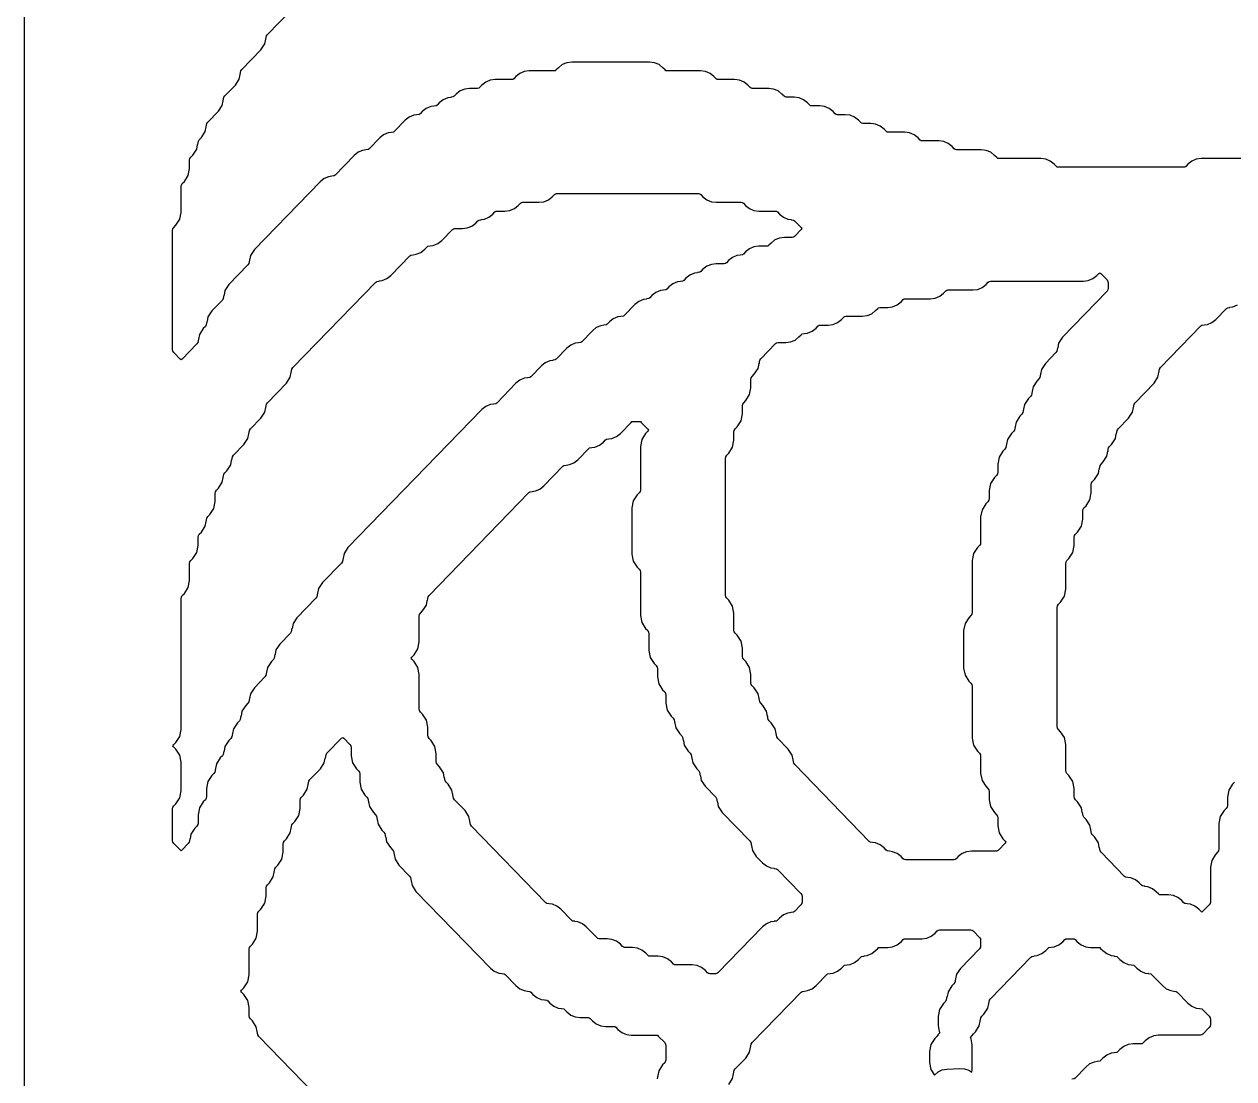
# Model space of a CAD drawing. Header units: millimetres. Extents: x 10 to 410, y 18 to 283.
# Drawn here: x 79 to 111.61, y 90.15 to 118.57 of the extents above; entities that cross this region are included whole.
import ezdxf

# ---------------------------------------------------------------- set-up
doc = ezdxf.new("R2010")
doc.units = ezdxf.units.MM
doc.layers.add('CUT', color=1, linetype='Continuous')

msp = doc.modelspace()

# ---------------------------------------------------------------- linework, layer by layer
at = {"layer": 'CUT'}
for points in [[(142.2679, 144), (129.134, 144), (129.134, 147), (121.134, 147), (121.134, 144), (100.134, 144), (100.134, 147), (92.134, 147), (92.134, 144), (79, 144), (79, 24), (92.134, 24), (92.134, 21), (100.134, 21), (100.134, 24), (121.134, 24), (121.134, 21), (129.134, 21), (129.134, 24), (142.2679, 24)], [(83.6513, 104.3355), (83.688, 104.5234), (83.688, 104.7449), (83.6967, 104.7897), (83.7216, 104.8279), (83.7761, 104.884), (83.8807, 105.0444), (83.9053, 105.1707), (83.9081, 105.1701), (83.926, 105.2623), (83.951, 105.3005), (84.0054, 105.3566), (84.11, 105.517), (84.1466, 105.7049), (84.1466, 105.9264), (84.1554, 105.9711), (84.1803, 106.0093), (84.2348, 106.0655), (84.3393, 106.2258), (84.3639, 106.3521), (84.3667, 106.3515), (84.3847, 106.4437), (84.4096, 106.4819), (84.4641, 106.5381), (84.5686, 106.6984), (84.5933, 106.8247), (84.596, 106.8241), (84.614, 106.9163), (84.6389, 106.9545), (84.9227, 107.2469), (85.0273, 107.4073), (85.0519, 107.5335), (85.0547, 107.533), (85.0727, 107.6252), (85.0976, 107.6634), (85.3814, 107.9558), (85.486, 108.1161), (85.5106, 108.2424), (85.5134, 108.2418), (85.5313, 108.334), (85.5562, 108.3722), (86.0694, 108.9009), (86.1739, 109.0613), (86.1986, 109.1875), (86.2013, 109.187), (86.2193, 109.2792), (86.2442, 109.3174), (88.4806, 111.6216), (88.5057, 111.6413), (88.5704, 111.65), (88.5701, 111.6521), (88.6535, 111.6633), (88.776, 111.7151), (88.8805, 111.7973), (89.3979, 112.3305), (89.423, 112.3502), (89.4877, 112.3589), (89.4874, 112.3609), (89.5708, 112.3721), (89.6933, 112.4239), (89.7978, 112.5062), (89.8566, 112.5668), (89.8816, 112.5865), (89.9463, 112.5952), (89.9461, 112.5972), (90.0295, 112.6084), (90.152, 112.6602), (90.2565, 112.7425), (90.5446, 113.0393), (90.5696, 113.0591), (90.6012, 113.0633), (90.815, 113.0633), (90.9468, 113.081), (91.0693, 113.1328), (91.1738, 113.2151), (91.2325, 113.2756), (91.2576, 113.2953), (91.3223, 113.304), (91.322, 113.3061), (91.4054, 113.3173), (91.5279, 113.3691), (91.6324, 113.4513), (91.6912, 113.5119), (91.7162, 113.5316), (91.7478, 113.5359), (91.9616, 113.5359), (92.0934, 113.5536), (92.2159, 113.6054), (92.3204, 113.6876), (92.3792, 113.7482), (92.4042, 113.7679), (92.4358, 113.7722), (92.8789, 113.7722), (93.0107, 113.7898), (93.1332, 113.8417), (93.2377, 113.9239), (93.2965, 113.9845), (93.3215, 114.0042), (93.3531, 114.0084), (97.1849, 114.0084), (97.2165, 114.0042), (97.2416, 113.9845), (97.3003, 113.9239), (97.4048, 113.8417), (97.5273, 113.7898), (97.6591, 113.7722), (98.3316, 113.7722), (98.3632, 113.7679), (98.3882, 113.7482), (98.447, 113.6876), (98.5515, 113.6054), (98.674, 113.5536), (98.8058, 113.5359), (99.2489, 113.5359), (99.2805, 113.5316), (99.3055, 113.5119), (99.3643, 113.4513), (99.4688, 113.3691), (99.5913, 113.3173), (99.6747, 113.3061), (99.6744, 113.304), (99.7391, 113.2953), (99.7642, 113.2756), (99.9434, 113.091), (99.963, 113.0633), (99.9434, 113.0356), (99.7642, 112.851), (99.7391, 112.8312), (99.7075, 112.827), (99.4938, 112.827), (99.3619, 112.8093), (99.2395, 112.7575), (99.135, 112.6752), (99.0762, 112.6147), (99.0511, 112.595), (99.0195, 112.5907), (98.8058, 112.5907), (98.674, 112.573), (98.5515, 112.5212), (98.447, 112.4389), (98.3882, 112.3784), (98.3632, 112.3587), (98.2985, 112.35), (98.2987, 112.3479), (98.2153, 112.3367), (98.0928, 112.2849), (97.9883, 112.2027), (97.9296, 112.1421), (97.9045, 112.1224), (97.8729, 112.1181), (97.6591, 112.1181), (97.5273, 112.1005), (97.4048, 112.0486), (97.3003, 111.9664), (97.2416, 111.9058), (97.2165, 111.8861), (97.1518, 111.8774), (97.1521, 111.8754), (97.0687, 111.8642), (96.9462, 111.8124), (96.8417, 111.7301), (96.7829, 111.6695), (96.7579, 111.6498), (96.6932, 111.6411), (96.6934, 111.6391), (96.61, 111.6279), (96.4875, 111.5761), (96.383, 111.4938), (96.3243, 111.4332), (96.2992, 111.4135), (96.2345, 111.4048), (96.2348, 111.4028), (96.1514, 111.3916), (96.0289, 111.3398), (95.9244, 111.2575), (95.8656, 111.197), (95.8406, 111.1772), (95.7758, 111.1686), (95.7761, 111.1665), (95.6927, 111.1553), (95.5702, 111.1035), (95.4657, 111.0212), (95.1776, 110.7244), (95.1526, 110.7047), (95.0879, 110.696), (95.0881, 110.6939), (95.0047, 110.6827), (94.8822, 110.6309), (94.7777, 110.5487), (94.719, 110.4881), (94.6939, 110.4684), (94.6292, 110.4597), (94.6295, 110.4576), (94.5461, 110.4464), (94.4236, 110.3946), (94.3191, 110.3124), (94.031, 110.0155), (94.0059, 109.9958), (93.9412, 109.9871), (93.9415, 109.9851), (93.8581, 109.9739), (93.7356, 109.9221), (93.6311, 109.8398), (93.343, 109.543), (93.3179, 109.5232), (93.2532, 109.5145), (93.2535, 109.5125), (93.1701, 109.5013), (93.0476, 109.4495), (92.9431, 109.3672), (92.655, 109.0704), (92.63, 109.0507), (92.5653, 109.042), (92.5655, 109.0399), (92.4821, 109.0287), (92.3596, 108.9769), (92.2551, 108.8946), (91.7377, 108.3615), (91.7127, 108.3418), (91.648, 108.3331), (91.6482, 108.3311), (91.5648, 108.3199), (91.4423, 108.2681), (91.3378, 108.1858), (87.7278, 104.4662), (87.6232, 104.3058), (87.5986, 104.1796), (87.5958, 104.1801), (87.5778, 104.0879), (87.5529, 104.0497), (87.0398, 103.521), (86.9352, 103.3607), (86.9106, 103.2344), (86.9078, 103.235), (86.8898, 103.1428), (86.8649, 103.1046), (86.3518, 102.5759), (86.2472, 102.4155), (86.2226, 102.2893), (86.2198, 102.2898), (86.2019, 102.1976), (86.1769, 102.1594), (85.8931, 101.867), (85.7886, 101.7067), (85.764, 101.5804), (85.7612, 101.5809), (85.7432, 101.4888), (85.7183, 101.4506), (85.6638, 101.3944), (85.5592, 101.2341), (85.5346, 101.1078), (85.5318, 101.1084), (85.5139, 101.0162), (85.489, 100.978), (85.2052, 100.6856), (85.1006, 100.5252), (85.076, 100.399), (85.0732, 100.3995), (85.0552, 100.3073), (85.0303, 100.2691), (84.9758, 100.213), (84.8713, 100.0527), (84.8466, 99.9264), (84.8439, 99.9269), (84.8259, 99.8348), (84.801, 99.7966), (84.7465, 99.7404), (84.6419, 99.5801), (84.6173, 99.4538), (84.6145, 99.4544), (84.5966, 99.3622), (84.5717, 99.324), (84.5172, 99.2679), (84.4126, 99.1075), (84.388, 98.9812), (84.3852, 98.9818), (84.3672, 98.8896), (84.3423, 98.8514), (84.2878, 98.7953), (84.1833, 98.6349), (84.1587, 98.5087), (84.1559, 98.5092), (84.1379, 98.417), (84.113, 98.3788), (84.0585, 98.3227), (83.954, 98.1624), (83.9173, 97.9745), (83.9173, 97.7529), (83.9086, 97.7082), (83.8837, 97.67), (83.8292, 97.6138), (83.7246, 97.4535), (83.688, 97.2656), (83.688, 97.0441), (83.6793, 96.9993), (83.6543, 96.9611), (83.5999, 96.905), (83.4953, 96.7446), (83.4707, 96.6184), (83.4679, 96.6189), (83.4499, 96.5267), (83.425, 96.4885), (83.2573, 96.3157), (83.2293, 96.2949), (83.2014, 96.3157), (83.0336, 96.4885), (83.0087, 96.5267), (83, 96.5715), (83, 97.4201), (83.0087, 97.4648), (83.0336, 97.503), (83.0881, 97.5592), (83.1927, 97.7195), (83.2293, 97.9074), (83.2293, 98.6833), (83.1927, 98.8712), (83.0881, 99.0316), (83.0269, 99.0947), (83.0073, 99.1224), (83.0269, 99.1501), (83.0881, 99.2132), (83.1927, 99.3735), (83.2293, 99.5614), (83.2293, 103.0909), (83.2381, 103.1357), (83.263, 103.1739), (83.3175, 103.23), (83.422, 103.3904), (83.4587, 103.5783), (83.4587, 104.0361), (83.4674, 104.0808), (83.4923, 104.119), (83.5468, 104.1752)], [(98.1693, 102.1594), (98.1444, 102.1976), (98.1356, 102.2424), (98.1356, 102.7002), (98.099, 102.8881), (97.9944, 103.0484), (97.9399, 103.1046), (97.915, 103.1428), (97.9063, 103.1875), (97.9063, 106.8715), (97.915, 106.9163), (97.9399, 106.9545), (97.9944, 107.0106), (98.099, 107.171), (98.1356, 107.3589), (98.1356, 107.5804), (98.1444, 107.6252), (98.1693, 107.6634), (98.2237, 107.7195), (98.3283, 107.8798), (98.3649, 108.0677), (98.3649, 108.2893), (98.3737, 108.334), (98.3986, 108.3722), (98.4531, 108.4284), (98.5576, 108.5887), (98.5943, 108.7766), (98.5943, 108.9981), (98.603, 109.0429), (98.6279, 109.0811), (98.6824, 109.1372), (98.787, 109.2976), (98.8116, 109.4238), (98.8144, 109.4233), (98.8323, 109.5154), (98.8572, 109.5536), (99.259, 109.9676), (99.2841, 109.9873), (99.3157, 109.9916), (99.5294, 109.9916), (99.6612, 110.0092), (99.7837, 110.0611), (99.8882, 110.1433), (99.947, 110.2039), (99.972, 110.2236), (100.0367, 110.2323), (100.0365, 110.2343), (100.1199, 110.2455), (100.2424, 110.2973), (100.3469, 110.3796), (100.4056, 110.4402), (100.4307, 110.4599), (100.4623, 110.4641), (100.6761, 110.4641), (100.8079, 110.4818), (100.9304, 110.5336), (101.0349, 110.6159), (101.0936, 110.6765), (101.1187, 110.6962), (101.1503, 110.7004), (101.5934, 110.7004), (101.7252, 110.7181), (101.8477, 110.7699), (101.9522, 110.8522), (102.0109, 110.9127), (102.036, 110.9325), (102.0676, 110.9367), (102.2813, 110.9367), (102.4132, 110.9544), (102.5356, 111.0062), (102.6401, 111.0885), (102.6989, 111.149), (102.724, 111.1688), (102.7556, 111.173), (103.428, 111.173), (103.5598, 111.1907), (103.6823, 111.2425), (103.7868, 111.3248), (103.8456, 111.3853), (103.8706, 111.405), (103.9022, 111.4093), (104.5746, 111.4093), (104.7064, 111.427), (104.8289, 111.4788), (104.9334, 111.5611), (104.9922, 111.6216), (105.0172, 111.6413), (105.0488, 111.6456), (107.5559, 111.6456), (107.6877, 111.6633), (107.8102, 111.7151), (107.9147, 111.7973), (107.9688, 111.8531), (107.9967, 111.8739), (108.0246, 111.8531), (108.1924, 111.6802), (108.2173, 111.642), (108.226, 111.5973), (108.226, 111.4576), (108.2173, 111.4128), (108.1924, 111.3746), (106.9913, 110.137), (106.8867, 109.9767), (106.8621, 109.8504), (106.8593, 109.851), (106.8413, 109.7588), (106.8164, 109.7206), (106.5326, 109.4282), (106.4281, 109.2678), (106.4034, 109.1416), (106.4007, 109.1421), (106.3827, 109.05), (106.3578, 109.0118), (106.3033, 108.9556), (106.1987, 108.7953), (106.1741, 108.669), (106.1713, 108.6696), (106.1534, 108.5774), (106.1284, 108.5392), (106.074, 108.483), (105.9694, 108.3227), (105.9448, 108.1964), (105.942, 108.197), (105.924, 108.1048), (105.8991, 108.0666), (105.8446, 108.0105), (105.7401, 107.8501), (105.7155, 107.7239), (105.7127, 107.7244), (105.6947, 107.6322), (105.6698, 107.594), (105.6153, 107.5379), (105.5107, 107.3775), (105.4861, 107.2513), (105.4834, 107.2518), (105.4654, 107.1597), (105.4405, 107.1215), (105.386, 107.0653), (105.2814, 106.905), (105.2448, 106.7171), (105.2448, 106.4956), (105.236, 106.4508), (105.2111, 106.4126), (105.1567, 106.3565), (105.0521, 106.1961), (105.0154, 106.0082), (105.0154, 105.7867), (105.0067, 105.7419), (104.9818, 105.7037), (104.9273, 105.6476), (104.8228, 105.4873), (104.7861, 105.2994), (104.7861, 104.6053), (104.7774, 104.5605), (104.7525, 104.5223), (104.698, 104.4662), (104.5934, 104.3058), (104.5568, 104.1179), (104.5568, 102.715), (104.5481, 102.6702), (104.5232, 102.632), (104.4687, 102.5759), (104.3641, 102.4155), (104.3275, 102.2276), (104.3275, 101.2154), (104.3641, 101.0275), (104.4687, 100.8672), (104.5232, 100.811), (104.5481, 100.7728), (104.5568, 100.7281), (104.5568, 99.3251), (104.5934, 99.1372), (104.698, 98.9769), (104.7525, 98.9207), (104.7774, 98.8825), (104.7861, 98.8378), (104.7861, 98.38), (104.8228, 98.1921), (104.9273, 98.0317), (104.9818, 97.9756), (105.0067, 97.9374), (105.0154, 97.8926), (105.0154, 97.6711), (105.0521, 97.4832), (105.1567, 97.3229), (105.2111, 97.2667), (105.236, 97.2285), (105.2448, 97.1838), (105.2448, 96.9622), (105.2814, 96.7744), (105.386, 96.614), (105.4472, 96.5509), (105.4668, 96.5232), (105.4472, 96.4955), (105.268, 96.3109), (105.243, 96.2912), (105.2114, 96.2869), (104.539, 96.2869), (104.4071, 96.2692), (104.2847, 96.2174), (104.1802, 96.1351), (104.1214, 96.0746), (104.0963, 96.0549), (104.0647, 96.0506), (102.7556, 96.0506), (102.724, 96.0549), (102.6989, 96.0746), (102.6401, 96.1351), (102.5356, 96.2174), (102.4132, 96.2692), (102.3297, 96.2804), (102.33, 96.2825), (102.2653, 96.2912), (102.2403, 96.3109), (102.1815, 96.3714), (102.077, 96.4537), (101.9545, 96.5055), (101.8711, 96.5167), (101.8714, 96.5188), (101.8067, 96.5274), (101.7816, 96.5472), (99.7746, 98.6151), (99.7496, 98.6533), (99.7317, 98.7455), (99.7289, 98.745), (99.7043, 98.8712), (99.5997, 99.0316), (99.3159, 99.324), (99.291, 99.3622), (99.273, 99.4544), (99.2702, 99.4538), (99.2456, 99.5801), (99.1411, 99.7404), (99.0866, 99.7966), (99.0617, 99.8348), (99.0437, 99.9269), (99.0409, 99.9264), (99.0163, 100.0527), (98.9117, 100.213), (98.8572, 100.2691), (98.8323, 100.3073), (98.8144, 100.3995), (98.8116, 100.399), (98.787, 100.5252), (98.6824, 100.6856), (98.6279, 100.7417), (98.603, 100.7799), (98.5943, 100.8247), (98.5943, 101.0462), (98.5576, 101.2341), (98.4531, 101.3944), (98.3986, 101.4506), (98.3737, 101.4888), (98.3649, 101.5335), (98.3649, 101.7551), (98.3283, 101.9429), (98.2237, 102.1033)], [(92.6336, 105.9704), (92.6983, 105.9791), (92.698, 105.9812), (92.7814, 105.9924), (92.9039, 106.0442), (93.0084, 106.1265), (93.5258, 106.6596), (93.5509, 106.6793), (93.6156, 106.688), (93.6153, 106.69), (93.6987, 106.7012), (93.8212, 106.753), (93.9257, 106.8353), (94.2138, 107.1322), (94.2388, 107.1519), (94.3035, 107.1606), (94.3033, 107.1626), (94.3867, 107.1738), (94.5092, 107.2256), (94.6137, 107.3079), (94.6724, 107.3684), (94.6975, 107.3882), (94.7622, 107.3968), (94.7619, 107.3989), (94.8454, 107.4101), (94.9678, 107.4619), (95.0723, 107.5442), (95.3604, 107.841), (95.3855, 107.8607), (95.4171, 107.865), (95.5796, 107.865), (95.6112, 107.8607), (95.6363, 107.841), (95.8155, 107.6564), (95.8351, 107.6287), (95.8155, 107.601), (95.7542, 107.5379), (95.6497, 107.3775), (95.613, 107.1897), (95.613, 106.023), (95.6043, 105.9782), (95.5794, 105.94), (95.5249, 105.8839), (95.4203, 105.7235), (95.3837, 105.5357), (95.3837, 104.2871), (95.4203, 104.0992), (95.5249, 103.9389), (95.5794, 103.8828), (95.6043, 103.8446), (95.613, 103.7998), (95.613, 102.6331), (95.6497, 102.4452), (95.7542, 102.2849), (95.8087, 102.2288), (95.8336, 102.1906), (95.8423, 102.1458), (95.8423, 101.688), (95.879, 101.5001), (95.9835, 101.3397), (96.038, 101.2836), (96.0629, 101.2454), (96.0717, 101.2006), (96.0717, 100.9791), (96.1083, 100.7912), (96.2129, 100.6309), (96.2674, 100.5747), (96.2923, 100.5365), (96.301, 100.4918), (96.301, 100.2703), (96.3376, 100.0824), (96.4422, 99.922), (96.4967, 99.8659), (96.5216, 99.8277), (96.5396, 99.7355), (96.5423, 99.7361), (96.567, 99.6098), (96.6715, 99.4494), (96.726, 99.3933), (96.7509, 99.3551), (96.7689, 99.2629), (96.7717, 99.2635), (96.7963, 99.1372), (96.9009, 98.9769), (96.9553, 98.9207), (96.9803, 98.8825), (96.9982, 98.7904), (97.001, 98.7909), (97.0256, 98.6646), (97.1302, 98.5043), (97.1847, 98.4482), (97.2096, 98.41), (97.2276, 98.3178), (97.2303, 98.3183), (97.255, 98.1921), (97.3595, 98.0317), (97.6433, 97.7393), (97.6682, 97.7011), (97.6862, 97.6089), (97.689, 97.6095), (97.7136, 97.4832), (97.8182, 97.3229), (98.5606, 96.5579), (98.5855, 96.5197), (98.6035, 96.4275), (98.6063, 96.428), (98.6309, 96.3018), (98.7355, 96.1414), (98.9056, 95.9661), (99.0101, 95.8838), (99.1326, 95.832), (99.216, 95.8208), (99.2158, 95.8188), (99.2805, 95.8101), (99.3055, 95.7904), (99.9366, 95.1401), (99.9615, 95.1019), (99.9702, 95.0572), (99.9702, 94.9175), (99.9615, 94.8727), (99.9366, 94.8345), (99.7642, 94.6569), (99.7391, 94.6372), (99.6744, 94.6285), (99.6747, 94.6264), (99.5913, 94.6152), (99.4688, 94.5634), (99.3643, 94.4811), (99.3055, 94.4206), (99.2805, 94.4009), (99.2158, 94.3922), (99.216, 94.3901), (99.1326, 94.3789), (99.0101, 94.3271), (98.9056, 94.2449), (97.7002, 93.0029), (97.6752, 92.9831), (97.6436, 92.9789), (97.481, 92.9789), (97.4494, 92.9831), (97.4244, 93.0029), (97.3656, 93.0634), (97.2611, 93.1457), (97.1386, 93.1975), (97.0068, 93.2152), (96.5637, 93.2152), (96.5321, 93.2194), (96.5071, 93.2392), (96.4483, 93.2997), (96.3438, 93.382), (96.2213, 93.4338), (96.0895, 93.4515), (95.8757, 93.4515), (95.8441, 93.4557), (95.8191, 93.4754), (95.7603, 93.536), (95.6558, 93.6183), (95.5333, 93.6701), (95.4015, 93.6878), (95.1878, 93.6878), (95.1562, 93.692), (95.1311, 93.7117), (95.0723, 93.7723), (94.9678, 93.8546), (94.8454, 93.9064), (94.7135, 93.9241), (94.4998, 93.9241), (94.4682, 93.9283), (94.4431, 93.948), (94.155, 94.2449), (94.0505, 94.3271), (93.928, 94.3789), (93.8446, 94.3901), (93.8449, 94.3922), (93.7802, 94.4009), (93.7551, 94.4206), (93.467, 94.7174), (93.3625, 94.7997), (93.2401, 94.8515), (93.1566, 94.8627), (93.1569, 94.8648), (93.0922, 94.8734), (93.0672, 94.8932), (91.0601, 96.9611), (91.0352, 96.9993), (91.0172, 97.0915), (91.0144, 97.091), (90.9898, 97.2172), (90.8853, 97.3776), (90.6015, 97.67), (90.5765, 97.7082), (90.5586, 97.8004), (90.5558, 97.7998), (90.5312, 97.9261), (90.4266, 98.0864), (90.3721, 98.1426), (90.3472, 98.1808), (90.3292, 98.2729), (90.3265, 98.2724), (90.3018, 98.3986), (90.1973, 98.559), (90.1428, 98.6151), (90.1179, 98.6533), (90.1092, 98.6981), (90.1092, 98.9196), (90.0725, 99.1075), (89.968, 99.2679), (89.9135, 99.324), (89.8886, 99.3622), (89.8798, 99.407), (89.8798, 99.6285), (89.8432, 99.8164), (89.7386, 99.9767), (89.6841, 100.0328), (89.6592, 100.0711), (89.6505, 100.1158), (89.6505, 101.0462), (89.6139, 101.2341), (89.5093, 101.3944), (89.4481, 101.4575), (89.4284, 101.4852), (89.4481, 101.5129), (89.5093, 101.576), (89.6139, 101.7364), (89.6505, 101.9243), (89.6505, 102.6184), (89.6592, 102.6631), (89.6841, 102.7013), (89.7386, 102.7575), (89.8432, 102.9178), (89.8678, 103.0441), (89.8706, 103.0435), (89.8886, 103.1357), (89.9135, 103.1739), (92.6085, 105.9507)]]:
    msp.add_lwpolyline(points, close=True, dxfattribs=at)
for points in [[(111.8619, 114.9536), (110.7308, 114.9536), (110.599, 114.9359), (110.4765, 114.8841), (110.372, 114.8018), (110.3132, 114.7413), (110.2882, 114.7215), (110.2566, 114.7173), (106.8835, 114.7173), (106.8519, 114.7215), (106.8268, 114.7413), (106.768, 114.8018), (106.6635, 114.8841), (106.5411, 114.9359), (106.4092, 114.9536), (105.2782, 114.9536), (105.2466, 114.9578), (105.2215, 114.9776), (105.1627, 115.0381), (105.0583, 115.1204), (104.9358, 115.1722), (104.804, 115.1899), (104.1315, 115.1899), (104.0999, 115.1941), (104.0749, 115.2138), (104.0161, 115.2744), (103.9116, 115.3567), (103.7891, 115.4085), (103.6573, 115.4262), (103.2142, 115.4262), (103.1826, 115.4304), (103.1576, 115.4501), (103.0988, 115.5107), (102.9943, 115.5929), (102.8718, 115.6448), (102.74, 115.6624), (102.2969, 115.6624), (102.2653, 115.6667), (102.2403, 115.6864), (102.1815, 115.747), (102.077, 115.8292), (101.9545, 115.881), (101.8227, 115.8987), (101.6089, 115.8987), (101.5773, 115.903), (101.5523, 115.9227), (101.4935, 115.9833), (101.389, 116.0655), (101.2665, 116.1173), (101.1347, 116.135), (100.9209, 116.135), (100.8893, 116.1393), (100.8643, 116.159), (100.8055, 116.2195), (100.701, 116.3018), (100.5785, 116.3536), (100.4467, 116.3713), (100.233, 116.3713), (100.2014, 116.3755), (100.1763, 116.3953), (100.1175, 116.4558), (100.013, 116.5381), (99.8906, 116.5899), (99.7587, 116.6076), (99.545, 116.6076), (99.5134, 116.6118), (99.4883, 116.6316), (99.4296, 116.6921), (99.3251, 116.7744), (99.2026, 116.8262), (99.0708, 116.8439), (98.6277, 116.8439), (98.5961, 116.8481), (98.571, 116.8678), (98.5122, 116.9284), (98.4078, 117.0107), (98.2853, 117.0625), (98.1535, 117.0802), (97.7104, 117.0802), (97.6788, 117.0844), (97.6537, 117.1041), (97.5949, 117.1647), (97.4904, 117.247), (97.368, 117.2988), (97.2361, 117.3165), (96.3344, 117.3165), (96.3028, 117.3207), (96.2777, 117.3404), (96.219, 117.401), (96.1145, 117.4832), (95.992, 117.5351), (95.8602, 117.5527), (93.7606, 117.5527), (93.6288, 117.5351), (93.5063, 117.4832), (93.4018, 117.401), (93.343, 117.3404), (93.3179, 117.3207), (93.2863, 117.3165), (92.6139, 117.3165), (92.4821, 117.2988), (92.3596, 117.247), (92.2551, 117.1647), (92.1964, 117.1041), (92.1713, 117.0844), (92.1397, 117.0802), (91.6966, 117.0802), (91.5648, 117.0625), (91.4423, 117.0107), (91.3378, 116.9284), (91.2791, 116.8678), (91.254, 116.8481), (91.2224, 116.8439), (91.0086, 116.8439), (90.8768, 116.8262), (90.7543, 116.7744), (90.6498, 116.6921), (90.5911, 116.6316), (90.566, 116.6118), (90.5013, 116.6032), (90.5016, 116.6011), (90.4182, 116.5899), (90.2957, 116.5381), (90.1912, 116.4558), (90.1324, 116.3953), (90.1074, 116.3755), (90.0427, 116.3669), (90.0429, 116.3648), (89.9595, 116.3536), (89.837, 116.3018), (89.7325, 116.2195), (89.6738, 116.159), (89.6487, 116.1393), (89.584, 116.1306), (89.5843, 116.1285), (89.5009, 116.1173), (89.3784, 116.0655), (89.2739, 115.9833), (88.9858, 115.6864), (88.9607, 115.6667), (88.896, 115.658), (88.8963, 115.656), (88.8129, 115.6448), (88.6904, 115.5929), (88.5859, 115.5107), (88.2978, 115.2138), (88.2727, 115.1941), (88.208, 115.1854), (88.2083, 115.1834), (88.1249, 115.1722), (88.0024, 115.1204), (87.8979, 115.0381), (87.3805, 114.505), (87.3554, 114.4853), (87.2907, 114.4766), (87.291, 114.4745), (87.2076, 114.4633), (87.0851, 114.4115), (86.9806, 114.3292), (85.2052, 112.4999), (85.1006, 112.3396), (85.076, 112.2133), (85.0732, 112.2139), (85.0552, 112.1217), (85.0303, 112.0835), (84.5172, 111.5548), (84.4126, 111.3944), (84.388, 111.2682), (84.3852, 111.2687), (84.3672, 111.1765), (84.3423, 111.1383), (84.0585, 110.8459), (83.954, 110.6856), (83.9293, 110.5593), (83.9266, 110.5598), (83.9086, 110.4677), (83.8837, 110.4295), (83.8292, 110.3733), (83.7246, 110.213), (83.7, 110.0867), (83.6972, 110.0873), (83.6793, 109.9951), (83.6543, 109.9569), (83.2573, 109.5478), (83.2293, 109.527), (83.2014, 109.5478), (83.0336, 109.7206), (83.0087, 109.7588), (83, 109.8036), (83, 113.015), (83.0087, 113.0598), (83.0336, 113.098), (83.0881, 113.1541), (83.1927, 113.3144), (83.2293, 113.5023), (83.2293, 114.1964), (83.2381, 114.2412), (83.263, 114.2794), (83.3175, 114.3355), (83.422, 114.4959), (83.4587, 114.6838), (83.4587, 114.9053), (83.4674, 114.95), (83.4923, 114.9882), (83.5468, 115.0444), (83.6513, 115.2047), (83.676, 115.331), (83.6787, 115.3304), (83.6967, 115.4226), (83.7216, 115.4608), (83.7761, 115.517), (83.8807, 115.6773), (83.9053, 115.8036), (83.9081, 115.803), (83.926, 115.8952), (83.951, 115.9334), (84.2348, 116.2258), (84.3393, 116.3862), (84.3639, 116.5124), (84.3667, 116.5119), (84.3847, 116.6041), (84.4096, 116.6423), (84.6934, 116.9347), (84.798, 117.095), (84.8226, 117.2213), (84.8254, 117.2207), (84.8434, 117.3129), (84.8683, 117.3511), (85.3814, 117.8798), (85.486, 118.0402), (85.5106, 118.1664), (85.5134, 118.1659), (85.5313, 118.2581), (85.5562, 118.2963), (87.1046, 119.8916)], [(111.6323, 98.1426), (111.5778, 98.0864), (111.4733, 97.9261), (111.4366, 97.7382), (111.4366, 97.5167), (111.4279, 97.4719), (111.403, 97.4337), (111.3485, 97.3776), (111.2439, 97.2172), (111.2073, 97.0293), (111.2073, 96.3352), (111.1986, 96.2905), (111.1737, 96.2523), (111.1192, 96.1961), (111.0146, 96.0358), (110.978, 95.8479), (110.978, 94.9175), (110.9692, 94.8727), (110.9443, 94.8345), (110.7766, 94.6617), (110.7486, 94.6409), (110.7207, 94.6617), (110.6666, 94.7174), (110.5621, 94.7997), (110.4396, 94.8515), (110.3562, 94.8627), (110.3565, 94.8648), (110.2918, 94.8734), (110.2667, 94.8932), (110.208, 94.9537), (110.1035, 95.036), (109.981, 95.0878), (109.8492, 95.1055), (109.6354, 95.1055), (109.6038, 95.1097), (109.5787, 95.1295), (109.52, 95.19), (109.4155, 95.2723), (109.293, 95.3241), (109.2096, 95.3353), (109.2098, 95.3373), (109.1451, 95.346), (109.1201, 95.3657), (109.0613, 95.4263), (108.9568, 95.5086), (108.8343, 95.5604), (108.7509, 95.5716), (108.7512, 95.5736), (108.6865, 95.5823), (108.6614, 95.602), (108.0303, 96.2523), (108.0054, 96.2905), (107.9875, 96.3826), (107.9847, 96.3821), (107.9601, 96.5083), (107.8555, 96.6687), (107.801, 96.7248), (107.7761, 96.763), (107.7581, 96.8552), (107.7554, 96.8547), (107.7307, 96.9809), (107.6262, 97.1413), (107.5717, 97.1974), (107.5468, 97.2356), (107.5288, 97.3278), (107.526, 97.3272), (107.5014, 97.4535), (107.3968, 97.6138), (107.3424, 97.67), (107.3175, 97.7082), (107.3087, 97.7529), (107.3087, 97.9745), (107.2721, 98.1624), (107.1675, 98.3227), (107.113, 98.3788), (107.0881, 98.417), (107.0794, 98.4618), (107.0794, 99.1559), (107.0428, 99.3438), (106.9382, 99.5041), (106.8837, 99.5603), (106.8588, 99.5985), (106.8501, 99.6432), (106.8501, 102.8547), (106.8588, 102.8994), (106.8837, 102.9376), (106.9382, 102.9938), (107.0428, 103.1541), (107.0794, 103.342), (107.0794, 104.0361), (107.0881, 104.0808), (107.113, 104.119), (107.1675, 104.1752), (107.2721, 104.3355), (107.3087, 104.5234), (107.3087, 104.7449), (107.3175, 104.7897), (107.3424, 104.8279), (107.3968, 104.884), (107.5014, 105.0444), (107.5381, 105.2323), (107.5381, 105.4538), (107.5468, 105.4986), (107.5717, 105.5368), (107.6262, 105.5929), (107.7307, 105.7533), (107.7674, 105.9411), (107.7674, 106.1627), (107.7761, 106.2074), (107.801, 106.2456), (107.8555, 106.3018), (107.9601, 106.4621), (107.9847, 106.5884), (107.9875, 106.5878), (108.0054, 106.68), (108.0303, 106.7182), (108.0848, 106.7743), (108.1894, 106.9347), (108.214, 107.0609), (108.2168, 107.0604), (108.2348, 107.1526), (108.2597, 107.1908), (108.3142, 107.2469), (108.4187, 107.4073), (108.4433, 107.5335), (108.4461, 107.533), (108.4641, 107.6252), (108.489, 107.6634), (108.7728, 107.9558), (108.8774, 108.1161), (108.902, 108.2424), (108.9048, 108.2418), (108.9227, 108.334), (108.9477, 108.3722), (109.4608, 108.9009), (109.5654, 109.0613), (109.59, 109.1875), (109.5928, 109.187), (109.6107, 109.2792), (109.6356, 109.3174), (110.7254, 110.4402), (110.7504, 110.4599), (110.8151, 110.4686), (110.8149, 110.4706), (110.8983, 110.4818), (111.0208, 110.5336), (111.1253, 110.6159), (111.4134, 110.9127), (111.4384, 110.9325), (111.5031, 110.9412), (111.5028, 110.9432), (111.5863, 110.9544), (111.7088, 111.0062)], [(87.1046, 89.4586), (85.3269, 91.2902), (85.302, 91.3284), (85.284, 91.4206), (85.2813, 91.4201), (85.2566, 91.5463), (85.1521, 91.7067), (85.0976, 91.7628), (85.0727, 91.801), (85.0639, 91.8458), (85.0639, 92.0673), (85.0273, 92.2552), (84.9227, 92.4155), (84.8615, 92.4786), (84.8419, 92.5063), (84.8615, 92.534), (84.9227, 92.5971), (85.0273, 92.7575), (85.0639, 92.9454), (85.0639, 93.6395), (85.0727, 93.6842), (85.0976, 93.7224), (85.1521, 93.7786), (85.2566, 93.9389), (85.2933, 94.1268), (85.2933, 94.5846), (85.302, 94.6294), (85.3269, 94.6676), (85.3814, 94.7237), (85.486, 94.8841), (85.5226, 95.0719), (85.5226, 95.2935), (85.5313, 95.3382), (85.5562, 95.3764), (85.6107, 95.4326), (85.7153, 95.5929), (85.7399, 95.7192), (85.7427, 95.7186), (85.7607, 95.8108), (85.7856, 95.849), (85.8401, 95.9051), (85.9446, 96.0655), (85.9813, 96.2534), (85.9813, 96.4749), (85.99, 96.5197), (86.0149, 96.5579), (86.0694, 96.614), (86.1739, 96.7744), (86.1986, 96.9006), (86.2013, 96.9001), (86.2193, 96.9922), (86.2442, 97.0304), (86.2987, 97.0866), (86.4033, 97.2469), (86.4399, 97.4348), (86.4399, 97.6563), (86.4486, 97.7011), (86.4736, 97.7393), (86.528, 97.7954), (86.6326, 97.9558), (86.6572, 98.082), (86.66, 98.0815), (86.678, 98.1737), (86.7029, 98.2119), (86.9867, 98.5043), (87.0913, 98.6646), (87.1159, 98.7909), (87.1187, 98.7904), (87.1366, 98.8825), (87.1615, 98.9207), (87.5586, 99.3299), (87.5866, 99.3507), (87.6145, 99.3299), (87.7822, 99.157), (87.8071, 99.1188), (87.8159, 99.0741), (87.8159, 98.8525), (87.8525, 98.6646), (87.9571, 98.5043), (88.0116, 98.4482), (88.0365, 98.41), (88.0452, 98.3652), (88.0452, 98.1437), (88.0819, 97.9558), (88.1864, 97.7954), (88.2409, 97.7393), (88.2658, 97.7011), (88.2838, 97.6089), (88.2866, 97.6095), (88.3112, 97.4832), (88.4157, 97.3229), (88.4702, 97.2667), (88.4951, 97.2285), (88.5131, 97.1364), (88.5159, 97.1369), (88.5405, 97.0106), (88.6451, 96.8503), (88.6995, 96.7942), (88.7245, 96.756), (88.7424, 96.6638), (88.7452, 96.6643), (88.7698, 96.5381), (88.8744, 96.3777), (88.9289, 96.3216), (88.9538, 96.2834), (88.9718, 96.1912), (88.9745, 96.1917), (88.9992, 96.0655), (89.1037, 95.9051), (89.3875, 95.6127), (89.4124, 95.5745), (89.4304, 95.4823), (89.4332, 95.4829), (89.4578, 95.3566), (89.5624, 95.1963), (91.5671, 93.1307), (91.6716, 93.0484), (91.7941, 92.9966), (91.8776, 92.9854), (91.8773, 92.9833), (91.942, 92.9747), (91.967, 92.9549), (92.2551, 92.6581), (92.3596, 92.5758), (92.4821, 92.524), (92.5655, 92.5128), (92.5653, 92.5108), (92.63, 92.5021), (92.655, 92.4824), (92.7138, 92.4218), (92.8183, 92.3395), (92.9408, 92.2877), (93.0242, 92.2765), (93.0239, 92.2745), (93.0886, 92.2658), (93.1137, 92.2461), (93.1724, 92.1855), (93.2769, 92.1033), (93.3994, 92.0514), (93.4828, 92.0402), (93.4826, 92.0382), (93.5473, 92.0295), (93.5723, 92.0098), (93.6311, 91.9492), (93.7356, 91.867), (93.8581, 91.8152), (93.9899, 91.7975), (94.2037, 91.7975), (94.2353, 91.7932), (94.2603, 91.7735), (94.3191, 91.713), (94.4236, 91.6307), (94.5461, 91.5789), (94.6779, 91.5612), (94.8916, 91.5612), (94.9232, 91.5569), (94.9483, 91.5372), (95.0071, 91.4767), (95.1116, 91.3944), (95.234, 91.3426), (95.3659, 91.3249), (96.0383, 91.3249), (96.0699, 91.3207), (96.0949, 91.3009), (96.2674, 91.1233), (96.2923, 91.0851), (96.301, 91.0403), (96.301, 90.6643), (96.2923, 90.6196), (96.2674, 90.5814), (96.2129, 90.5252), (96.1083, 90.3649), (96.0837, 90.2386), (96.0809, 90.2392), (96.0629, 90.147)], [(97.9944, 89.998), (98.099, 90.1583), (98.1236, 90.2846), (98.1264, 90.284), (98.1444, 90.3762), (98.1693, 90.4144), (98.4531, 90.7068), (98.5576, 90.8672), (98.5823, 90.9934), (98.585, 90.9929), (98.603, 91.0851), (98.6279, 91.1233), (99.947, 92.4824), (99.972, 92.5021), (100.0367, 92.5108), (100.0365, 92.5128), (100.1199, 92.524), (100.2424, 92.5758), (100.3469, 92.6581), (100.635, 92.9549), (100.66, 92.9747), (100.7247, 92.9833), (100.7244, 92.9854), (100.8079, 92.9966), (100.9304, 93.0484), (101.0349, 93.1307), (101.0936, 93.1912), (101.1187, 93.2109), (101.1834, 93.2196), (101.1831, 93.2217), (101.2665, 93.2329), (101.389, 93.2847), (101.4935, 93.367), (101.5523, 93.4275), (101.5773, 93.4472), (101.642, 93.4559), (101.6418, 93.458), (101.7252, 93.4692), (101.8477, 93.521), (101.9522, 93.6032), (102.0109, 93.6638), (102.036, 93.6835), (102.0676, 93.6878), (102.2813, 93.6878), (102.4132, 93.7055), (102.5356, 93.7573), (102.6401, 93.8395), (102.6989, 93.9001), (102.724, 93.9198), (102.7556, 93.9241), (103.1987, 93.9241), (103.3305, 93.9417), (103.453, 93.9936), (103.5575, 94.0758), (103.6162, 94.1364), (103.6413, 94.1561), (103.6729, 94.1603), (104.5234, 94.1603), (104.555, 94.1561), (104.5801, 94.1364), (104.7525, 93.9587), (104.7774, 93.9205), (104.7861, 93.8757), (104.7861, 93.7361), (104.7774, 93.6913), (104.7525, 93.6531), (104.2393, 93.1244), (104.1348, 92.964), (104.1102, 92.8378), (104.1074, 92.8383), (104.0894, 92.7462), (104.0645, 92.708), (104.01, 92.6518), (103.9055, 92.4915), (103.8808, 92.3652), (103.8781, 92.3658), (103.8601, 92.2736), (103.8352, 92.2354), (103.7807, 92.1792), (103.6761, 92.0189), (103.6395, 91.831), (103.6395, 91.5834), (103.6649, 91.4259), (103.6837, 91.3898), (103.638, 91.3395), (103.6058, 91.2902), (103.5514, 91.2341), (103.4468, 91.0737), (103.4102, 90.8859), (103.4102, 90.5825), (103.4468, 90.3946), (103.542, 90.2488), (103.5422, 90.2492), (103.6372, 90.331), (103.75, 90.3854), (103.8732, 90.4087), (104.228, 90.4288), (104.3529, 90.4195), (104.4712, 90.3782), (104.5448, 90.3281), (104.5568, 90.402), (104.5568, 91.0664), (104.5313, 91.2239), (104.5125, 91.26), (104.5583, 91.3103), (104.5904, 91.3596), (104.6449, 91.4157), (104.7495, 91.576), (104.7741, 91.7023), (104.7769, 91.7018), (104.7949, 91.7939), (104.8198, 91.8321), (104.8742, 91.8883), (104.9788, 92.0486), (105.0034, 92.1749), (105.0062, 92.1743), (105.0242, 92.2665), (105.0491, 92.3047), (106.1388, 93.4275), (106.1639, 93.4472), (106.2286, 93.4559), (106.2283, 93.458), (106.3117, 93.4692), (106.4342, 93.521), (106.5387, 93.6032), (106.5975, 93.6638), (106.6225, 93.6835), (106.6872, 93.6922), (106.687, 93.6943), (106.7704, 93.7055), (106.8929, 93.7573), (106.9974, 93.8395), (107.0561, 93.9001), (107.0812, 93.9198), (107.1128, 93.9241), (107.2753, 93.9241), (107.3069, 93.9198), (107.332, 93.9001), (107.3908, 93.8395), (107.4952, 93.7573), (107.6177, 93.7055), (107.7496, 93.6878), (107.9633, 93.6878), (107.9949, 93.6835), (108.02, 93.6638), (108.0787, 93.6032), (108.1832, 93.521), (108.3057, 93.4692), (108.3891, 93.458), (108.3889, 93.4559), (108.4536, 93.4472), (108.4786, 93.4275), (108.5374, 93.367), (108.6419, 93.2847), (108.7644, 93.2329), (108.8478, 93.2217), (108.8475, 93.2196), (108.9122, 93.2109), (108.9373, 93.1912), (108.996, 93.1307), (109.1005, 93.0484), (109.223, 92.9966), (109.3065, 92.9854), (109.3062, 92.9833), (109.3709, 92.9747), (109.3959, 92.9549), (109.684, 92.6581), (109.7885, 92.5758), (109.911, 92.524), (109.9944, 92.5128), (109.9942, 92.5108), (110.0589, 92.5021), (110.0839, 92.4824), (110.372, 92.1855), (110.4765, 92.1033), (110.599, 92.0514), (110.6824, 92.0402), (110.6821, 92.0382), (110.7468, 92.0295), (110.7719, 92.0098), (110.9443, 91.8321), (110.9692, 91.7939), (110.978, 91.7492), (110.978, 91.6095), (110.9692, 91.5647), (110.9443, 91.5265), (110.7719, 91.3489), (110.7468, 91.3291), (110.7152, 91.3249), (109.5842, 91.3249), (109.4524, 91.3072), (109.3299, 91.2554), (109.2254, 91.1731), (109.1666, 91.1126), (109.1416, 91.0928), (109.1099, 91.0886), (108.8962, 91.0886), (108.7644, 91.0709), (108.6419, 91.0191), (108.5374, 90.9368), (108.4786, 90.8763), (108.4536, 90.8566), (108.3889, 90.8479), (108.3891, 90.8458), (108.3057, 90.8346), (108.1832, 90.7828), (108.0787, 90.7006), (108.02, 90.64), (107.9949, 90.6203), (107.9302, 90.6116), (107.9305, 90.6095), (107.8471, 90.5983), (107.7246, 90.5465), (107.6201, 90.4643), (107.332, 90.1674), (107.3069, 90.1477), (107.2422, 90.139)]]:
    msp.add_lwpolyline(points, dxfattribs=at)

doc.saveas('drawing.dxf')
